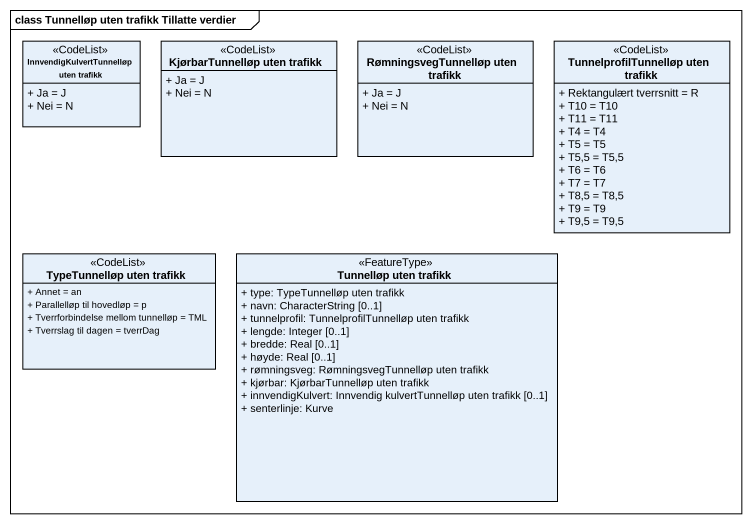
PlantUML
@startuml
mainframe class Tunnelløp uten trafikk Tillatte verdier
hide circle
hide empty members
skinparam classAttributeIconSize 0
class "InnvendigKulvertTunnelløp uten trafikk" as InnvendigKulvertTunnelløp <<CodeList>> {
  + Ja = J
  + Nei = N
}
class "KjørbarTunnelløp uten trafikk" as KjørbarTunnelløp_uten <<CodeList>> {
  + Ja = J
  + Nei = N
}
class "RømningsvegTunnelløp uten trafikk" as RømningsvegTunnelløp_uten <<CodeList>> {
  + Ja = J
  + Nei = N
}
class "TunnelprofilTunnelløp uten trafikk" as TunnelprofilTunnelløp_uten <<CodeList>> {
  + Rektangulært tverrsnitt = R
  + T10 = T10
  + T11 = T11
  + T4 = T4
  + T5 = T5
  + T5,5 = T5,5
  + T6 = T6
  + T7 = T7
  + T8,5 = T8,5
  + T9 = T9
  + T9,5 = T9,5
}
class "TypeTunnelløp uten trafikk" as TypeTunnelløp_uten_trafikk <<CodeList>> {
  + Annet = an
  + Parallelløp til hovedløp = p
  + Tverrforbindelse mellom tunnelløp = TML
  + Tverrslag til dagen = tverrDag
}
class "Tunnelløp uten trafikk" as Tunnelløp_uten_trafikk <<FeatureType>> {
  + type: TypeTunnelløp uten trafikk
  + navn: CharacterString [0..1]
  + tunnelprofil: TunnelprofilTunnelløp uten trafikk
  + lengde: Integer [0..1]
  + bredde: Real [0..1]
  + høyde: Real [0..1]
  + rømningsveg: RømningsvegTunnelløp uten trafikk
  + kjørbar: KjørbarTunnelløp uten trafikk
  + innvendigKulvert: Innvendig kulvertTunnelløp uten trafikk [0..1]
  + senterlinje: Kurve
}
@enduml
